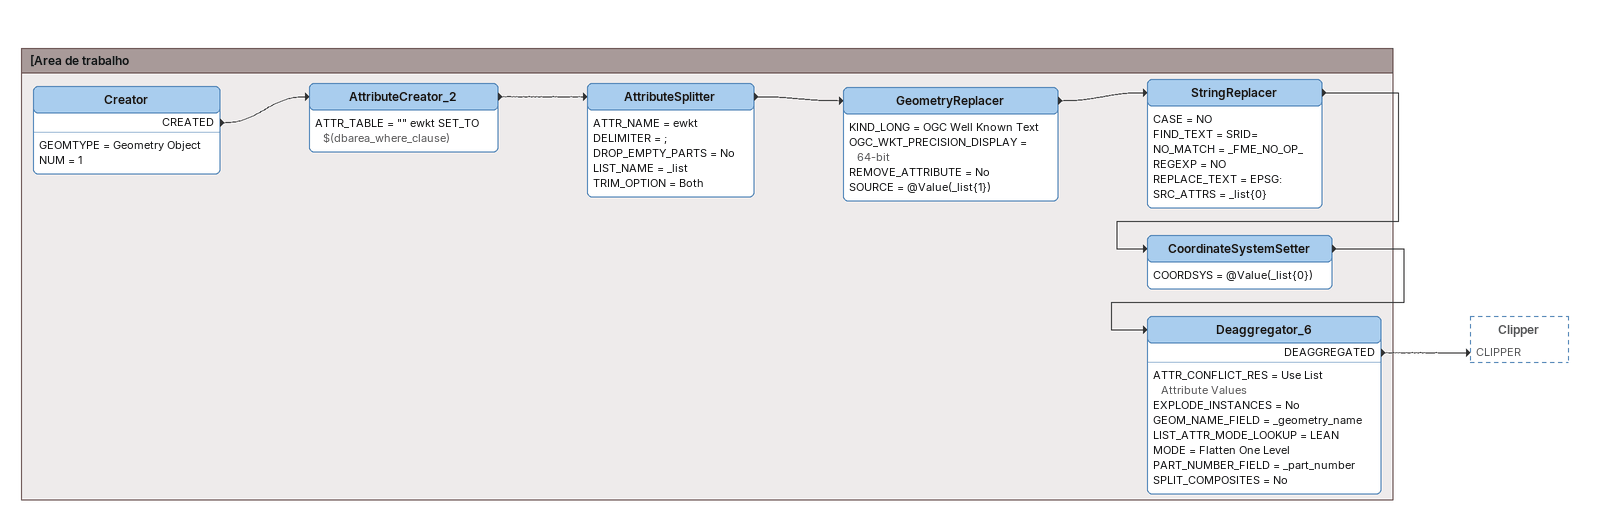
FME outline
Bookmark: [Area de trabalho
Creator
    GEOMTYPE = Geometry Object
    NUM = 1
    CREATED -> AttributeCreator_2
AttributeCreator_2
    ATTR_TABLE = "" ewkt SET_TO $(dbarea_where_clause)
    -> AttributeSplitter
AttributeSplitter
    ATTR_NAME = ewkt
    DELIMITER = ;
    DROP_EMPTY_PARTS = No
    LIST_NAME = _list
    TRIM_OPTION = Both
    -> GeometryReplacer
GeometryReplacer
    KIND_LONG = OGC Well Known Text
    OGC_WKT_PRECISION_DISPLAY = 64-bit
    REMOVE_ATTRIBUTE = No
    SOURCE = @Value(_list{1})
    -> StringReplacer
StringReplacer
    CASE = NO
    FIND_TEXT = SRID=
    NO_MATCH = _FME_NO_OP_
    REGEXP = NO
    REPLACE_TEXT = EPSG:
    SRC_ATTRS = _list{0}
    -> CoordinateSystemSetter
CoordinateSystemSetter
    COORDSYS = @Value(_list{0})
    -> Deaggregator_6
Deaggregator_6
    ATTR_CONFLICT_RES = Use List Attribute Values
    EXPLODE_INSTANCES = No
    GEOM_NAME_FIELD = _geometry_name
    LIST_ATTR_MODE_LOOKUP = LEAN
    MODE = Flatten One Level
    PART_NUMBER_FIELD = _part_number
    SPLIT_COMPOSITES = No
    DEAGGREGATED -> Clipper [CLIPPER]
